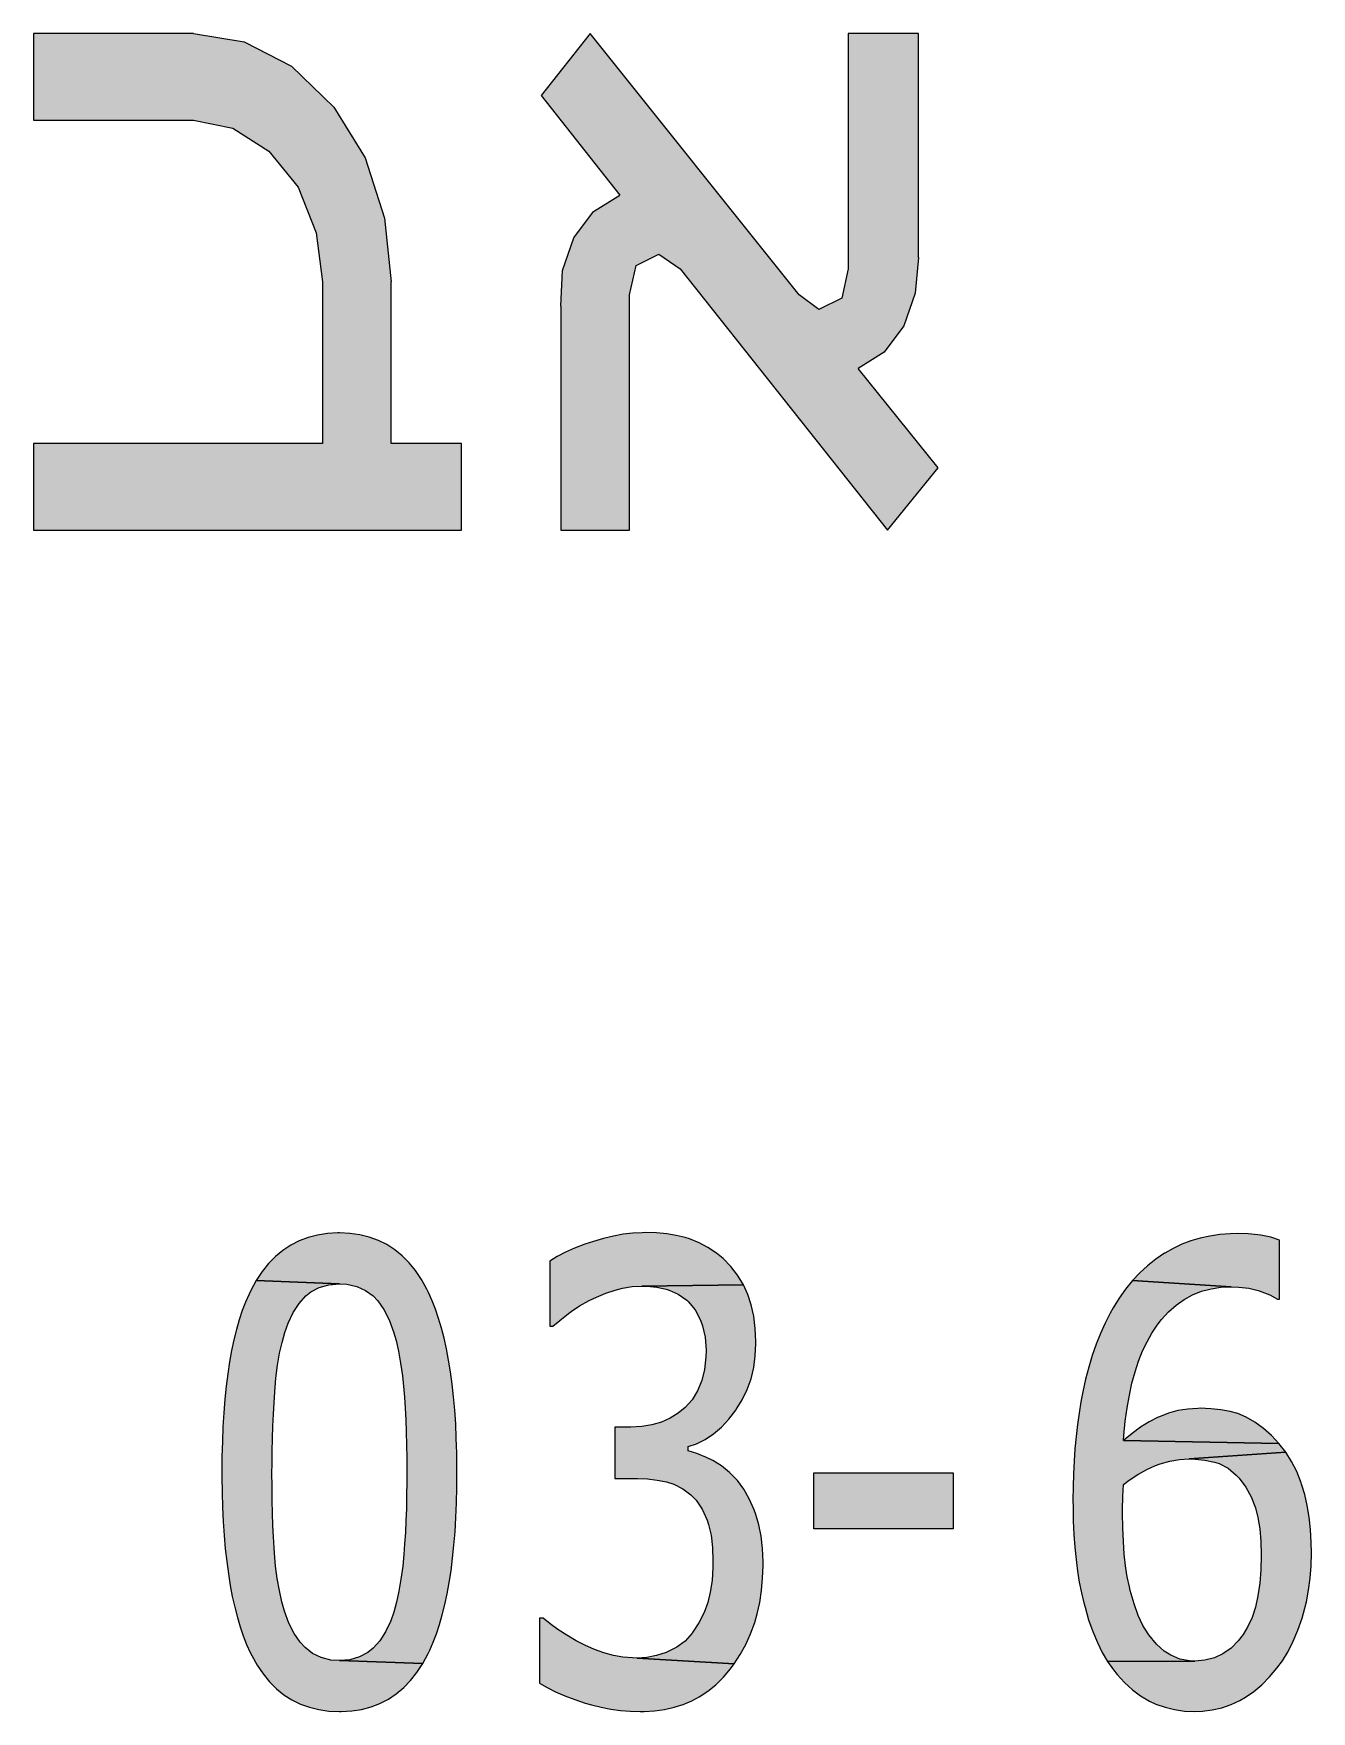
# Model space of a CAD drawing. Header units: inches. Extents: x 4017 to 5703, y -944 to 2840.
# Drawn here: x 5502.85 to 5514.77, y -4.41 to 11.24 of the extents above; entities that cross this region are included whole.
import ezdxf

# ---------------------------------------------------------------- set-up
doc = ezdxf.new("R2010")
doc.units = ezdxf.units.IN
doc.header["$MEASUREMENT"] = 0
doc.layers.add('A-VIEW-30', color=6, linetype='Continuous', lineweight=15)
doc.layers.add('TEXT', color=14, linetype='Continuous')

# ---------------------------------------------------------------- blocks, each defined once
blk = doc.blocks.new('A$C70B91C7D')
at = {"layer": 'TEXT', "true_color": 0x311916}
for points in [[(1.29258, -0.91542), (1.27828, -0.90803), (1.26299, -0.90556), (1.21466, -0.90556), (1.21466, -0.9317), (1.26299, -0.9317), (1.27483, -0.93416), (1.28568, -0.94107), (1.29456, -0.95192), (1.29998, -0.96573), (1.30196, -0.98053), (1.30196, -1.02935), (1.21466, -1.02935), (1.21466, -1.05549), (1.34388, -1.05549), (1.34388, -1.02935), (1.32267, -1.02935), (1.32267, -0.98053), (1.3207, -0.96129), (1.31478, -0.94304), (1.30541, -0.92775)], [(1.48197, -0.90556), (1.46077, -0.90556), (1.46077, -0.97658), (1.45879, -0.98546), (1.45189, -0.98891), (1.44597, -0.98447), (1.38284, -0.90556), (1.36804, -0.9243), (1.39172, -0.95439), (1.38383, -0.95932), (1.37791, -0.96721), (1.37446, -0.97707), (1.37396, -0.98792), (1.37396, -1.05549), (1.39468, -1.05549), (1.39468, -0.98447), (1.39665, -0.97559), (1.40355, -0.97214), (1.40997, -0.97658), (1.4726, -1.05549), (1.48789, -1.03675), (1.46372, -1.00666), (1.47162, -1.00173), (1.47753, -0.99384), (1.48099, -0.98398), (1.48197, -0.97313)], [(1.34187, -1.32129), (1.34152, -1.31726), (1.34109, -1.31342), (1.34061, -1.30971), (1.34005, -1.30616), (1.3394, -1.30278), (1.33869, -1.29956), (1.33787, -1.2965), (1.33703, -1.29358), (1.33608, -1.29084), (1.33504, -1.28824), (1.33397, -1.2858), (1.33348, -1.28479), (1.33186, -1.28186), (1.33003, -1.27916), (1.32811, -1.27679), (1.326, -1.27468), (1.32376, -1.27285), (1.32135, -1.27129), (1.31881, -1.27002), (1.31608, -1.26905), (1.31322, -1.26836), (1.31022, -1.26794), (1.30703, -1.26778), (1.30661, -1.26778), (1.30346, -1.26797), (1.30046, -1.26843), (1.2976, -1.26918), (1.2949, -1.27019), (1.29236, -1.27149), (1.28996, -1.27305), (1.28771, -1.2749), (1.28563, -1.27705), (1.28368, -1.27946), (1.28189, -1.28216), (1.30703, -1.28317), (1.30934, -1.2833), (1.3123, -1.28395), (1.31497, -1.28512), (1.31725, -1.28681), (1.31862, -1.28827), (1.32044, -1.29088), (1.32203, -1.294), (1.32336, -1.29764), (1.32415, -1.30024), (1.32489, -1.30353), (1.32554, -1.30711), (1.3261, -1.31098), (1.32652, -1.31514), (1.32668, -1.31739), (1.32691, -1.32074), (1.32707, -1.32425), (1.32724, -1.32793), (1.32733, -1.33177), (1.3274, -1.33577), (1.3274, -1.33996), (1.3274, -1.34299), (1.32733, -1.34706), (1.32727, -1.35096), (1.32714, -1.3547), (1.32698, -1.35825), (1.32675, -1.36163), (1.32652, -1.36485), (1.32616, -1.3684), (1.32564, -1.37233), (1.32502, -1.37598), (1.32428, -1.37929), (1.32346, -1.38229), (1.32255, -1.38492), (1.32102, -1.38821), (1.31927, -1.39097), (1.31725, -1.39322), (1.31562, -1.39449), (1.31309, -1.39585), (1.31022, -1.39666), (1.30703, -1.39692), (1.33225, -1.39777), (1.3339, -1.39478), (1.33436, -1.3938), (1.3354, -1.39139), (1.33641, -1.38882), (1.33732, -1.38606), (1.33813, -1.38313), (1.33891, -1.38004), (1.3396, -1.37679), (1.34022, -1.37337), (1.34077, -1.36979), (1.34122, -1.36602), (1.34165, -1.36212), (1.34197, -1.35802), (1.3422, -1.35376), (1.3424, -1.34933), (1.34249, -1.34471), (1.34256, -1.33996), (1.34253, -1.33889), (1.34249, -1.33427), (1.34236, -1.32978), (1.34217, -1.32546)], [(1.42095, -1.27393), (1.41838, -1.27217), (1.41568, -1.27074), (1.41281, -1.26957), (1.41151, -1.26918), (1.40881, -1.26853), (1.40592, -1.26807), (1.40286, -1.26778), (1.39961, -1.26768), (1.39847, -1.26771), (1.39564, -1.26788), (1.39277, -1.2682), (1.38981, -1.26872), (1.38682, -1.26944), (1.3838, -1.27032), (1.38123, -1.27116), (1.3781, -1.27237), (1.37531, -1.27363), (1.3728, -1.27494), (1.37059, -1.27627), (1.37059, -1.29595), (1.3715, -1.29595), (1.37361, -1.29419), (1.37625, -1.29211), (1.37706, -1.29153), (1.37957, -1.28983), (1.38246, -1.28821), (1.38467, -1.28713), (1.3875, -1.286), (1.39037, -1.28505), (1.39255, -1.28447), (1.39547, -1.28398), (1.3984, -1.28382), (1.42908, -1.28346), (1.42735, -1.28056), (1.4253, -1.27793), (1.42293, -1.27552)], [(1.59106, -1.26993), (1.58846, -1.26908), (1.5854, -1.26843), (1.58446, -1.26833), (1.58153, -1.26807), (1.57847, -1.26797), (1.57609, -1.26804), (1.57297, -1.26827), (1.56995, -1.26872), (1.56705, -1.26934), (1.56422, -1.27019), (1.56152, -1.27119), (1.55889, -1.27243), (1.55627, -1.27392), (1.55368, -1.27568), (1.55118, -1.27767), (1.5488, -1.27985), (1.54659, -1.28219), (1.57645, -1.28401), (1.57879, -1.28411), (1.58175, -1.28447), (1.58459, -1.28512), (1.58491, -1.28525), (1.58807, -1.28645), (1.59038, -1.28775), (1.59106, -1.28775)], [(1.29487, -1.28905), (1.29692, -1.28681), (1.29845, -1.28561), (1.30098, -1.28424), (1.30385, -1.28346), (1.30703, -1.28317), (1.28189, -1.28216), (1.28026, -1.28512), (1.27974, -1.28626), (1.27867, -1.28866), (1.27769, -1.29123), (1.27678, -1.294), (1.27594, -1.29693), (1.27519, -1.30002), (1.2745, -1.30327), (1.27389, -1.30669), (1.27333, -1.3103), (1.27284, -1.31404), (1.27245, -1.31797), (1.27213, -1.32207), (1.27187, -1.32633), (1.27171, -1.33079), (1.27158, -1.33538), (1.27154, -1.34016), (1.27154, -1.34149), (1.27161, -1.34614), (1.27174, -1.35063), (1.27193, -1.35496), (1.27223, -1.35916), (1.27258, -1.36316), (1.27301, -1.36703), (1.2735, -1.37071), (1.27408, -1.37425), (1.2747, -1.37763), (1.27541, -1.38085), (1.27623, -1.38391), (1.27707, -1.38678), (1.27802, -1.38951), (1.27903, -1.39211), (1.28013, -1.39452), (1.28055, -1.39536), (1.28218, -1.39832), (1.28397, -1.40096), (1.28592, -1.40337), (1.28804, -1.40545), (1.29028, -1.40727), (1.29269, -1.40883), (1.29526, -1.41007), (1.29799, -1.41104), (1.30085, -1.41176), (1.30388, -1.41218), (1.30703, -1.41231), (1.30762, -1.41231), (1.31078, -1.41212), (1.31377, -1.41166), (1.3166, -1.41091), (1.3193, -1.40987), (1.32184, -1.40854), (1.32421, -1.40694), (1.32646, -1.40509), (1.32854, -1.40294), (1.33046, -1.4005), (1.33225, -1.39777), (1.30703, -1.39692), (1.30446, -1.39676), (1.30154, -1.39605), (1.29893, -1.39481), (1.29669, -1.39302), (1.29519, -1.39139), (1.29334, -1.38876), (1.29178, -1.38564), (1.29048, -1.38203), (1.2897, -1.3792), (1.28891, -1.37578), (1.28826, -1.37217), (1.28778, -1.36843), (1.28742, -1.36449), (1.28732, -1.36277), (1.28713, -1.35955), (1.28696, -1.3561), (1.28683, -1.35246), (1.28677, -1.34855), (1.2867, -1.34445), (1.28667, -1.34016), (1.2867, -1.33772), (1.28674, -1.33372), (1.2868, -1.32988), (1.28693, -1.32614), (1.28709, -1.32253), (1.28729, -1.31905), (1.28752, -1.31573), (1.28787, -1.31166), (1.28836, -1.30773), (1.28898, -1.30412), (1.28973, -1.30083), (1.29057, -1.2978), (1.29155, -1.29504), (1.29308, -1.29179)], [(1.43041, -1.28635), (1.42908, -1.28346), (1.3984, -1.28382), (1.3999, -1.28385), (1.40289, -1.28417), (1.40572, -1.28476), (1.40666, -1.28505), (1.40943, -1.28632), (1.41197, -1.28811), (1.41239, -1.2885), (1.41447, -1.29097), (1.41616, -1.2941), (1.41678, -1.29579), (1.41756, -1.29924), (1.41779, -1.30314), (1.41776, -1.30522), (1.41733, -1.309), (1.41649, -1.31238), (1.41525, -1.31544), (1.41359, -1.31814), (1.41154, -1.32048), (1.4094, -1.32224), (1.40696, -1.32376), (1.40432, -1.32494), (1.40146, -1.32578), (1.3984, -1.32627), (1.39512, -1.32643), (1.3902, -1.32643), (1.3902, -1.34192), (1.39655, -1.34192), (1.39707, -1.34192), (1.40013, -1.34205), (1.40305, -1.3424), (1.40585, -1.34296), (1.4081, -1.34367), (1.41083, -1.34504), (1.41324, -1.34686), (1.4148, -1.34845), (1.41665, -1.35119), (1.41818, -1.35451), (1.41857, -1.35581), (1.41932, -1.35903), (1.41974, -1.36274), (1.41987, -1.3669), (1.41987, -1.36882), (1.41961, -1.37279), (1.41909, -1.3763), (1.41831, -1.37939), (1.4172, -1.38242), (1.41564, -1.38554), (1.41364, -1.38861), (1.41145, -1.39104), (1.40897, -1.39292), (1.40589, -1.39446), (1.40279, -1.39543), (1.39987, -1.39601), (1.397, -1.39618), (1.42631, -1.39793), (1.42813, -1.3951), (1.42979, -1.39205), (1.43126, -1.38886), (1.43249, -1.38547), (1.43324, -1.38284), (1.43402, -1.37939), (1.43458, -1.37581), (1.4349, -1.37207), (1.43503, -1.3682), (1.43503, -1.36709), (1.43484, -1.36309), (1.43441, -1.35935), (1.43376, -1.35594), (1.43285, -1.35281), (1.43233, -1.35141), (1.43087, -1.34806), (1.42918, -1.34514), (1.42715, -1.34242), (1.42491, -1.34009), (1.42244, -1.33808), (1.41987, -1.33652), (1.41792, -1.33557), (1.41506, -1.33443), (1.41236, -1.33362), (1.41236, -1.33232), (1.41489, -1.33144), (1.41756, -1.33014), (1.42007, -1.32848), (1.42247, -1.32646), (1.42472, -1.32406), (1.42683, -1.32132), (1.42693, -1.32113), (1.42875, -1.3182), (1.43022, -1.31511), (1.43139, -1.31186), (1.4322, -1.30844), (1.43269, -1.3049), (1.43285, -1.30116), (1.43285, -1.30057), (1.43269, -1.29663), (1.4322, -1.29296), (1.43145, -1.28951)], [(1.55755, -1.29159), (1.55983, -1.28961), (1.56224, -1.28788), (1.56477, -1.28648), (1.56747, -1.28541), (1.57034, -1.28463), (1.57333, -1.28417), (1.57645, -1.28401), (1.54659, -1.28219), (1.54451, -1.28473), (1.54259, -1.28746), (1.5408, -1.29036), (1.53986, -1.29205), (1.53836, -1.29504), (1.53696, -1.29816), (1.53566, -1.30142), (1.53449, -1.3048), (1.53341, -1.30831), (1.53247, -1.31196), (1.53163, -1.31573), (1.53104, -1.31879), (1.53049, -1.3222), (1.53, -1.32568), (1.52958, -1.32926), (1.52925, -1.33294), (1.52899, -1.33668), (1.5288, -1.34052), (1.52867, -1.34442), (1.52863, -1.34845), (1.52867, -1.35063), (1.52873, -1.3548), (1.52893, -1.35883), (1.52919, -1.36267), (1.52958, -1.36638), (1.53, -1.36989), (1.53055, -1.37324), (1.5312, -1.37646), (1.53192, -1.37949), (1.53228, -1.38082), (1.53338, -1.38463), (1.53462, -1.38814), (1.53602, -1.39143), (1.53751, -1.39445), (1.53911, -1.39722), (1.56549, -1.39712), (1.56383, -1.39702), (1.5609, -1.39647), (1.55817, -1.39533), (1.55619, -1.39409), (1.55384, -1.39198), (1.55142, -1.38905), (1.54978, -1.38635), (1.54835, -1.38333), (1.54708, -1.37978), (1.54594, -1.37578), (1.54568, -1.37467), (1.54506, -1.37168), (1.54454, -1.36836), (1.54415, -1.36482), (1.54386, -1.36098), (1.54369, -1.35685), (1.54363, -1.35246), (1.54363, -1.35115), (1.54369, -1.34761), (1.54373, -1.34741), (1.54392, -1.34371), (1.54558, -1.34244), (1.54825, -1.34071), (1.55092, -1.33922), (1.55362, -1.33801), (1.55501, -1.33749), (1.55788, -1.33668), (1.56081, -1.33619), (1.56377, -1.33603), (1.59291, -1.33395), (1.59086, -1.33134), (1.54392, -1.33047), (1.54405, -1.32897), (1.54444, -1.32467), (1.545, -1.32061), (1.54568, -1.31677), (1.54646, -1.31313), (1.5474, -1.30968), (1.54848, -1.30646), (1.54968, -1.30343), (1.55101, -1.30063), (1.55248, -1.29806), (1.55407, -1.29566), (1.55541, -1.29393)], [(1.59864, -1.34676), (1.59769, -1.34361), (1.59756, -1.34322), (1.59623, -1.33987), (1.5947, -1.33681), (1.59291, -1.33395), (1.56377, -1.33603), (1.56552, -1.33609), (1.56845, -1.33639), (1.57138, -1.33697), (1.57281, -1.33743), (1.57548, -1.33883), (1.57795, -1.34091), (1.57883, -1.34185), (1.58084, -1.34452), (1.5825, -1.34751), (1.58374, -1.35076), (1.58452, -1.35376), (1.58507, -1.35717), (1.58543, -1.36098), (1.58553, -1.36516), (1.58543, -1.36953), (1.58507, -1.3736), (1.58452, -1.37737), (1.58374, -1.38079), (1.58273, -1.38388), (1.58149, -1.38665), (1.58003, -1.38909), (1.57857, -1.39097), (1.57639, -1.39318), (1.57395, -1.39491), (1.57135, -1.39614), (1.56852, -1.39686), (1.56549, -1.39712), (1.53911, -1.39722), (1.54086, -1.39972), (1.542, -1.40115), (1.54421, -1.40359), (1.54659, -1.40574), (1.54909, -1.40759), (1.55176, -1.40916), (1.55368, -1.41007), (1.55645, -1.41104), (1.55931, -1.41176), (1.5623, -1.41218), (1.56539, -1.41231), (1.56773, -1.41225), (1.57073, -1.41186), (1.57362, -1.41121), (1.57639, -1.41023), (1.57905, -1.40896), (1.58075, -1.40799), (1.58328, -1.40626), (1.58572, -1.40421), (1.58803, -1.40187), (1.59025, -1.39927), (1.5919, -1.39699), (1.59363, -1.39416), (1.59519, -1.39107), (1.59659, -1.38775), (1.59786, -1.38417), (1.59831, -1.38258), (1.59916, -1.37916), (1.59984, -1.37565), (1.6003, -1.37201), (1.60059, -1.36827), (1.60069, -1.36439), (1.60062, -1.36127), (1.60039, -1.35737), (1.6, -1.35363), (1.59942, -1.35011)], [(1.49245, -1.34022), (1.45039, -1.34022), (1.45039, -1.35711), (1.49245, -1.35711)], [(1.42517, -1.39946), (1.42631, -1.39793), (1.397, -1.39618), (1.39557, -1.39614), (1.39268, -1.39588), (1.38981, -1.39536), (1.38695, -1.39462), (1.38406, -1.39357), (1.38119, -1.39227), (1.37859, -1.39094), (1.3757, -1.38928), (1.37303, -1.38756), (1.37069, -1.38583), (1.36857, -1.38408), (1.36753, -1.38408), (1.36753, -1.40372), (1.36978, -1.40506), (1.37235, -1.40636), (1.37514, -1.40759), (1.37814, -1.40873), (1.38132, -1.40981), (1.38321, -1.41033), (1.38614, -1.41104), (1.38907, -1.4116), (1.39199, -1.41199), (1.39492, -1.41225), (1.39788, -1.41231), (1.39912, -1.41231), (1.40224, -1.41212), (1.40523, -1.41166), (1.40813, -1.41104), (1.41086, -1.41016), (1.41346, -1.40906), (1.41571, -1.40789), (1.41834, -1.40616), (1.42078, -1.40421), (1.42306, -1.40197)]]:
    blk.add_hatch(color=19, dxfattribs=at).paths.add_polyline_path(points)
blk.add_hatch(color=19, dxfattribs=at).paths.add_polyline_path([(1.58354, -1.3249), (1.58097, -1.32341), (1.57847, -1.32233), (1.57613, -1.32168), (1.5733, -1.32116), (1.57027, -1.32087), (1.56705, -1.32074), (1.56637, -1.32077), (1.56331, -1.32097), (1.56035, -1.32145), (1.55752, -1.3222), (1.55482, -1.32328), (1.55436, -1.32347), (1.5517, -1.32487), (1.54906, -1.32646), (1.54649, -1.32835), (1.54392, -1.33047), (1.59086, -1.33134), (1.58859, -1.32897), (1.58618, -1.32685)], flags=17)
at = {"layer": 'TEXT', "color": 19, "true_color": 0x311916}
for points in [[(1.26299, -0.90556), (1.21466, -0.90556), (1.21466, -0.9317), (1.26299, -0.9317), (1.27483, -0.93416), (1.28568, -0.94107), (1.29456, -0.95192), (1.29998, -0.96573), (1.30196, -0.98053), (1.30196, -1.02935), (1.21466, -1.02935), (1.21466, -1.05549), (1.34388, -1.05549)], [(1.26299, -0.90556), (1.27828, -0.90803), (1.29258, -0.91542), (1.30541, -0.92775), (1.31478, -0.94304), (1.3207, -0.96129), (1.32267, -0.98053)], [(1.48197, -0.97313), (1.48197, -0.90556), (1.46077, -0.90556), (1.46077, -0.97658), (1.45879, -0.98546), (1.45189, -0.98891), (1.44597, -0.98447), (1.38284, -0.90556), (1.36804, -0.9243), (1.39172, -0.95439)], [(1.37396, -0.98792), (1.37446, -0.97707), (1.37791, -0.96721), (1.38383, -0.95932), (1.39172, -0.95439)], [(1.37396, -0.98792), (1.37396, -1.05549), (1.39468, -1.05549), (1.39468, -0.98447), (1.39665, -0.97559), (1.40355, -0.97214), (1.40997, -0.97658), (1.4726, -1.05549), (1.48789, -1.03675)], [(1.48197, -0.97313), (1.48099, -0.98398), (1.47753, -0.99384), (1.47162, -1.00173), (1.46372, -1.00666)], [(1.34388, -1.05549), (1.34388, -1.02935), (1.32267, -1.02935), (1.32267, -0.98053)], [(1.48789, -1.03675), (1.46372, -1.00666)]]:
    blk.add_lwpolyline(points, dxfattribs=at)
for points in [[(1.30703, -1.26778), (1.30661, -1.26778), (1.30346, -1.26797), (1.30046, -1.26843), (1.2976, -1.26918), (1.2949, -1.27019), (1.29236, -1.27149), (1.28996, -1.27305), (1.28771, -1.2749), (1.28563, -1.27705), (1.28368, -1.27946), (1.28189, -1.28216), (1.30703, -1.28317), (1.30934, -1.2833), (1.3123, -1.28395), (1.31497, -1.28512), (1.31725, -1.28681), (1.31862, -1.28827), (1.32044, -1.29088), (1.32203, -1.294), (1.32336, -1.29764), (1.32415, -1.30024), (1.32489, -1.30353), (1.32554, -1.30711), (1.3261, -1.31098), (1.32652, -1.31514), (1.32668, -1.31739), (1.32691, -1.32074), (1.32707, -1.32425), (1.32724, -1.32793), (1.32733, -1.33177), (1.3274, -1.33577), (1.3274, -1.33996), (1.3274, -1.34299), (1.32733, -1.34706), (1.32727, -1.35096), (1.32714, -1.3547), (1.32698, -1.35825), (1.32675, -1.36163), (1.32652, -1.36485), (1.32616, -1.3684), (1.32564, -1.37233), (1.32502, -1.37598), (1.32428, -1.37929), (1.32346, -1.38229), (1.32255, -1.38492), (1.32102, -1.38821), (1.31927, -1.39097), (1.31725, -1.39322), (1.31562, -1.39449), (1.31309, -1.39585), (1.31022, -1.39666), (1.30703, -1.39692), (1.33225, -1.39777), (1.3339, -1.39478), (1.33436, -1.3938), (1.3354, -1.39139), (1.33641, -1.38882), (1.33732, -1.38606), (1.33813, -1.38313), (1.33891, -1.38004), (1.3396, -1.37679), (1.34022, -1.37337), (1.34077, -1.36979), (1.34122, -1.36602), (1.34165, -1.36212), (1.34197, -1.35802), (1.3422, -1.35376), (1.3424, -1.34933), (1.34249, -1.34471), (1.34256, -1.33996), (1.34253, -1.33889), (1.34249, -1.33427), (1.34236, -1.32978), (1.34217, -1.32546), (1.34187, -1.32129), (1.34152, -1.31726), (1.34109, -1.31342), (1.34061, -1.30971), (1.34005, -1.30616), (1.3394, -1.30278), (1.33869, -1.29956), (1.33787, -1.2965), (1.33703, -1.29358), (1.33608, -1.29084), (1.33504, -1.28824), (1.33397, -1.2858), (1.33348, -1.28479), (1.33186, -1.28186), (1.33003, -1.27916), (1.32811, -1.27679), (1.326, -1.27468), (1.32376, -1.27285), (1.32135, -1.27129), (1.31881, -1.27002), (1.31608, -1.26905), (1.31322, -1.26836), (1.31022, -1.26794)], [(1.39961, -1.26768), (1.39847, -1.26771), (1.39564, -1.26788), (1.39277, -1.2682), (1.38981, -1.26872), (1.38682, -1.26944), (1.3838, -1.27032), (1.38123, -1.27116), (1.3781, -1.27237), (1.37531, -1.27363), (1.3728, -1.27494), (1.37059, -1.27627), (1.37059, -1.29595), (1.3715, -1.29595), (1.37361, -1.29419), (1.37625, -1.29211), (1.37706, -1.29153), (1.37957, -1.28983), (1.38246, -1.28821), (1.38467, -1.28713), (1.3875, -1.286), (1.39037, -1.28505), (1.39255, -1.28447), (1.39547, -1.28398), (1.3984, -1.28382), (1.42908, -1.28346), (1.42735, -1.28056), (1.4253, -1.27793), (1.42293, -1.27552), (1.42095, -1.27393), (1.41838, -1.27217), (1.41568, -1.27074), (1.41281, -1.26957), (1.41151, -1.26918), (1.40881, -1.26853), (1.40592, -1.26807), (1.40286, -1.26778)], [(1.57847, -1.26797), (1.57609, -1.26804), (1.57297, -1.26827), (1.56995, -1.26872), (1.56705, -1.26934), (1.56422, -1.27019), (1.56152, -1.27119), (1.55889, -1.27243), (1.55638, -1.27386), (1.55632, -1.27389), (1.55368, -1.27568), (1.55118, -1.27767), (1.5488, -1.27985), (1.54659, -1.28219), (1.57645, -1.28401), (1.57879, -1.28411), (1.58175, -1.28447), (1.58459, -1.28512), (1.58491, -1.28525), (1.58807, -1.28645), (1.59038, -1.28775), (1.59106, -1.28775), (1.59106, -1.26993), (1.58846, -1.26908), (1.5854, -1.26843), (1.58446, -1.26833), (1.58153, -1.26807)], [(1.28189, -1.28216), (1.28026, -1.28512), (1.27974, -1.28626), (1.27867, -1.28866), (1.27769, -1.29123), (1.27678, -1.294), (1.27594, -1.29693), (1.27519, -1.30002), (1.2745, -1.30327), (1.27389, -1.30669), (1.27333, -1.3103), (1.27284, -1.31404), (1.27245, -1.31797), (1.27213, -1.32207), (1.27187, -1.32633), (1.27171, -1.33079), (1.27158, -1.33538), (1.27154, -1.34016), (1.27154, -1.34149), (1.27161, -1.34614), (1.27174, -1.35063), (1.27193, -1.35496), (1.27223, -1.35916), (1.27258, -1.36316), (1.27301, -1.36703), (1.2735, -1.37071), (1.27408, -1.37425), (1.2747, -1.37763), (1.27541, -1.38085), (1.27623, -1.38391), (1.27707, -1.38678), (1.27802, -1.38951), (1.27903, -1.39211), (1.28013, -1.39452), (1.28055, -1.39536), (1.28218, -1.39832), (1.28397, -1.40096), (1.28592, -1.40337), (1.28804, -1.40545), (1.29028, -1.40727), (1.29269, -1.40883), (1.29526, -1.41007), (1.29799, -1.41104), (1.30085, -1.41176), (1.30388, -1.41218), (1.30703, -1.41231), (1.30762, -1.41231), (1.31078, -1.41212), (1.31377, -1.41166), (1.3166, -1.41091), (1.3193, -1.40987), (1.32184, -1.40854), (1.32421, -1.40694), (1.32646, -1.40509), (1.32854, -1.40294), (1.33046, -1.4005), (1.33225, -1.39777), (1.30703, -1.39692), (1.30446, -1.39676), (1.30154, -1.39605), (1.29893, -1.39481), (1.29669, -1.39302), (1.29519, -1.39139), (1.29334, -1.38876), (1.29178, -1.38564), (1.29048, -1.38203), (1.2897, -1.3792), (1.28891, -1.37578), (1.28826, -1.37217), (1.28778, -1.36843), (1.28742, -1.36449), (1.28732, -1.36277), (1.28713, -1.35955), (1.28696, -1.3561), (1.28683, -1.35246), (1.28677, -1.34855), (1.2867, -1.34445), (1.28667, -1.34016), (1.2867, -1.33772), (1.28674, -1.33372), (1.2868, -1.32988), (1.28693, -1.32614), (1.28709, -1.32253), (1.28729, -1.31905), (1.28752, -1.31573), (1.28787, -1.31166), (1.28836, -1.30773), (1.28898, -1.30412), (1.28973, -1.30083), (1.29057, -1.2978), (1.29155, -1.29504), (1.29308, -1.29179), (1.29487, -1.28905), (1.29692, -1.28681), (1.29845, -1.28561), (1.30098, -1.28424), (1.30385, -1.28346), (1.30703, -1.28317)], [(1.42908, -1.28346), (1.3984, -1.28382), (1.3999, -1.28385), (1.40289, -1.28417), (1.40572, -1.28476), (1.40666, -1.28505), (1.40943, -1.28632), (1.41197, -1.28811), (1.41239, -1.2885), (1.41447, -1.29097), (1.41616, -1.2941), (1.41678, -1.29579), (1.41756, -1.29924), (1.41779, -1.30314), (1.41776, -1.30522), (1.41733, -1.309), (1.41649, -1.31238), (1.41525, -1.31544), (1.41359, -1.31814), (1.41154, -1.32048), (1.4094, -1.32224), (1.40696, -1.32376), (1.40432, -1.32494), (1.40146, -1.32578), (1.3984, -1.32627), (1.39512, -1.32643), (1.3902, -1.32643), (1.3902, -1.34192), (1.39655, -1.34192), (1.39707, -1.34192), (1.40013, -1.34205), (1.40305, -1.3424), (1.40585, -1.34296), (1.4081, -1.34367), (1.41083, -1.34504), (1.41324, -1.34686), (1.4148, -1.34845), (1.41665, -1.35119), (1.41818, -1.35451), (1.41857, -1.35581), (1.41932, -1.35903), (1.41974, -1.36274), (1.41987, -1.3669), (1.41987, -1.36882), (1.41961, -1.37279), (1.41909, -1.3763), (1.41831, -1.37939), (1.4172, -1.38242), (1.41564, -1.38554), (1.41376, -1.38843), (1.41359, -1.38866), (1.41145, -1.39104), (1.40897, -1.39292), (1.40618, -1.39432), (1.40572, -1.39452), (1.40279, -1.39543), (1.39987, -1.39601), (1.397, -1.39618), (1.42631, -1.39793), (1.42813, -1.3951), (1.42979, -1.39205), (1.43126, -1.38886), (1.43249, -1.38547), (1.43324, -1.38284), (1.43402, -1.37939), (1.43458, -1.37581), (1.4349, -1.37207), (1.43503, -1.3682), (1.43503, -1.36709), (1.43484, -1.36309), (1.43441, -1.35935), (1.43376, -1.35594), (1.43285, -1.35281), (1.43233, -1.35141), (1.43087, -1.34806), (1.42918, -1.34514), (1.42726, -1.34257), (1.42726, -1.34253), (1.42491, -1.34009), (1.42244, -1.33808), (1.41987, -1.33652), (1.41792, -1.33557), (1.41506, -1.33443), (1.41236, -1.33362), (1.41236, -1.33232), (1.41489, -1.33144), (1.41756, -1.33014), (1.42007, -1.32848), (1.42247, -1.32646), (1.42472, -1.32406), (1.42683, -1.32132), (1.42693, -1.32113), (1.42875, -1.3182), (1.43022, -1.31511), (1.43139, -1.31186), (1.4322, -1.30844), (1.43269, -1.3049), (1.43285, -1.30116), (1.43285, -1.30057), (1.43269, -1.29663), (1.4322, -1.29296), (1.43145, -1.28951), (1.43041, -1.28635)], [(1.54659, -1.28219), (1.54451, -1.28473), (1.54259, -1.28746), (1.5408, -1.29036), (1.53986, -1.29205), (1.53836, -1.29504), (1.53696, -1.29816), (1.53566, -1.30142), (1.53449, -1.3048), (1.53341, -1.30831), (1.53247, -1.31196), (1.53163, -1.31573), (1.53104, -1.31879), (1.53049, -1.3222), (1.53, -1.32568), (1.52958, -1.32926), (1.52925, -1.33294), (1.52899, -1.33668), (1.5288, -1.34052), (1.52867, -1.34442), (1.52863, -1.34845), (1.52867, -1.35063), (1.52873, -1.3548), (1.52893, -1.35883), (1.52919, -1.36267), (1.52958, -1.36638), (1.53, -1.36989), (1.53055, -1.37324), (1.5312, -1.37646), (1.53192, -1.37949), (1.53228, -1.38082), (1.53338, -1.38463), (1.53462, -1.38814), (1.53602, -1.39143), (1.53751, -1.39445), (1.53911, -1.39722), (1.56549, -1.39712), (1.56383, -1.39702), (1.5609, -1.39647), (1.55817, -1.39533), (1.55619, -1.39409), (1.55384, -1.39198), (1.55153, -1.38918), (1.55131, -1.38886), (1.54978, -1.38635), (1.54835, -1.38333), (1.54708, -1.37978), (1.54594, -1.37578), (1.54568, -1.37467), (1.54506, -1.37168), (1.54454, -1.36836), (1.54415, -1.36482), (1.54386, -1.36098), (1.54369, -1.35685), (1.54363, -1.35246), (1.54363, -1.35115), (1.54369, -1.34761), (1.54373, -1.34741), (1.54392, -1.34371), (1.54558, -1.34244), (1.54825, -1.34071), (1.55092, -1.33922), (1.55362, -1.33801), (1.55501, -1.33749), (1.55788, -1.33668), (1.56081, -1.33619), (1.56377, -1.33603), (1.59291, -1.33395), (1.59086, -1.33134), (1.54392, -1.33047), (1.54405, -1.32897), (1.54444, -1.32467), (1.545, -1.32061), (1.54568, -1.31677), (1.54646, -1.31313), (1.5474, -1.30968), (1.54848, -1.30646), (1.54968, -1.30343), (1.55101, -1.30063), (1.55248, -1.29806), (1.55407, -1.29566), (1.55541, -1.29393), (1.55755, -1.29159), (1.55983, -1.28961), (1.56224, -1.28788), (1.56477, -1.28648), (1.56747, -1.28541), (1.57034, -1.28463), (1.57333, -1.28417), (1.57645, -1.28401)], [(1.56705, -1.32074), (1.56637, -1.32077), (1.56331, -1.32097), (1.56035, -1.32145), (1.55752, -1.3222), (1.55482, -1.32328), (1.55436, -1.32347), (1.5517, -1.32487), (1.54906, -1.32646), (1.54649, -1.32835), (1.54392, -1.33047), (1.59086, -1.33134), (1.58859, -1.32897), (1.58618, -1.32685), (1.58354, -1.3249), (1.58097, -1.32341), (1.57847, -1.32233), (1.57613, -1.32168), (1.5733, -1.32116), (1.57027, -1.32087)], [(1.59291, -1.33395), (1.56377, -1.33603), (1.56552, -1.33609), (1.56845, -1.33639), (1.57138, -1.33697), (1.57281, -1.33743), (1.57548, -1.33883), (1.57795, -1.34091), (1.57883, -1.34185), (1.58084, -1.34452), (1.5825, -1.34751), (1.58374, -1.35076), (1.58452, -1.35376), (1.58507, -1.35717), (1.58543, -1.36098), (1.58553, -1.36514), (1.58553, -1.36518), (1.58543, -1.36953), (1.58507, -1.3736), (1.58452, -1.37737), (1.58374, -1.38079), (1.58273, -1.38388), (1.58149, -1.38665), (1.58003, -1.38909), (1.57857, -1.39097), (1.57639, -1.39318), (1.57395, -1.39491), (1.57135, -1.39614), (1.56852, -1.39686), (1.56549, -1.39712), (1.53911, -1.39722), (1.54086, -1.39972), (1.542, -1.40115), (1.54421, -1.40359), (1.54659, -1.40574), (1.54909, -1.40759), (1.55176, -1.40916), (1.55368, -1.41007), (1.55645, -1.41104), (1.55931, -1.41176), (1.5623, -1.41218), (1.56539, -1.41231), (1.56773, -1.41225), (1.57073, -1.41186), (1.57362, -1.41121), (1.57639, -1.41023), (1.57905, -1.40896), (1.58075, -1.40799), (1.58328, -1.40626), (1.58572, -1.40421), (1.58803, -1.40187), (1.59025, -1.39927), (1.5919, -1.39699), (1.59363, -1.39416), (1.59519, -1.39107), (1.59659, -1.38775), (1.59786, -1.38417), (1.59831, -1.38258), (1.59916, -1.37916), (1.59984, -1.37565), (1.6003, -1.37201), (1.60059, -1.36827), (1.60069, -1.36439), (1.60062, -1.36127), (1.60039, -1.35737), (1.6, -1.35363), (1.59942, -1.35011), (1.59864, -1.34676), (1.59769, -1.34361), (1.59756, -1.34322), (1.59623, -1.33987), (1.5947, -1.33681)], [(1.49245, -1.35711), (1.45039, -1.35711), (1.45039, -1.34022), (1.49245, -1.34022), (1.49245, -1.35711)], [(1.36857, -1.38408), (1.36753, -1.38408), (1.36753, -1.40372), (1.36978, -1.40506), (1.37235, -1.40636), (1.37514, -1.40759), (1.37814, -1.40873), (1.38132, -1.40981), (1.38321, -1.41033), (1.38614, -1.41104), (1.38907, -1.4116), (1.39199, -1.41199), (1.39492, -1.41225), (1.39788, -1.41231), (1.39912, -1.41231), (1.40224, -1.41212), (1.40523, -1.41166), (1.40813, -1.41104), (1.41086, -1.41016), (1.41346, -1.40906), (1.41571, -1.40789), (1.41834, -1.40616), (1.42078, -1.40421), (1.42306, -1.40197), (1.42517, -1.39946), (1.42631, -1.39793), (1.397, -1.39618), (1.39557, -1.39614), (1.39268, -1.39588), (1.38981, -1.39536), (1.38695, -1.39462), (1.38406, -1.39357), (1.38119, -1.39227), (1.37859, -1.39094), (1.3757, -1.38928), (1.37303, -1.38756), (1.37069, -1.38583)]]:
    blk.add_lwpolyline(points, close=True, dxfattribs=at)

msp = doc.modelspace()

# ---------------------------------------------------------------- block references
at = {"layer": 'A-VIEW-30', "lineweight": 40, "xscale": 30.87765168342476, "yscale": 30.87765168342476, "zscale": 30.87765168342476}
msp.add_blockref('A$C70B91C7D', (5465.341, 39.201), dxfattribs=at)

doc.saveas('drawing.dxf')
